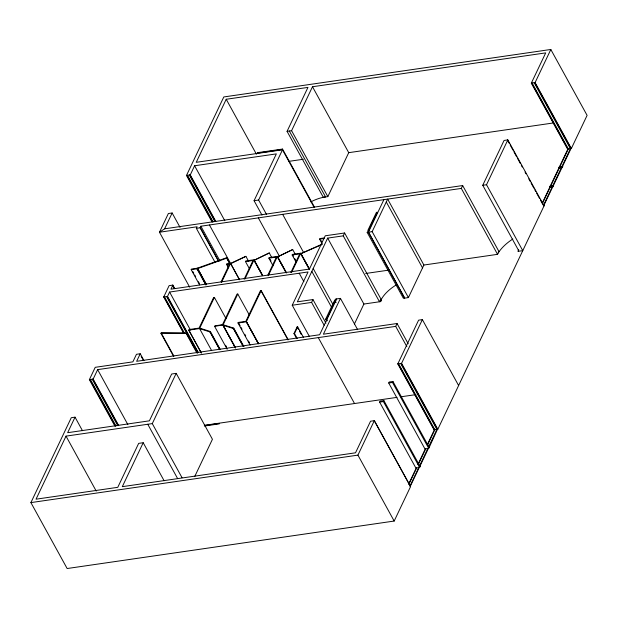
<?xml version="1.0" encoding="UTF-8"?>
<svg xmlns="http://www.w3.org/2000/svg" width="618" height="618" viewBox="0 0 618 618"><rect width="100%" height="100%" fill="white"/><g stroke="black" fill="none" stroke-linecap="round" stroke-linejoin="round"><path stroke-width="0.93" d="M206.08 284.79L197.266 268.227L226.574 257.721L229.826 263.639M196.856 352.901L186.172 333.465L186.427 332.878L161.344 332.7L160.927 333.28L173.473 356.099M228.475 267.88L226.621 264.496L226.883 263.925L230.568 263.392L245.902 256.339L248.737 261.522M75.041 417.165L67.656 432.693L149.394 420.827L171.657 374.014L176.192 373.357L152.291 423.608L66.026 436.13L36.037 499.19L117.775 487.324L138.671 443.376L143.206 442.72L122.302 486.667L355.52 452.809L370.545 421.221L374.315 420.673L410.561 486.598L394.176 521.051L67.146 568.529L30.9 502.604L71.271 417.714L75.041 417.165L82.472 430.692M114.933 426.126L89.371 379.645L95.234 367.316L132.87 361.854L136.462 354.299L140.24 353.751L143.955 360.518M212.028 221.947L186.474 175.458L223.809 96.949L550.839 49.471L535.095 82.588L571.341 148.513L567.563 149.062L531.325 83.136L545.709 52.885L312.492 86.744L291.588 130.692L327.834 196.617L323.307 197.273L287.061 131.348L307.957 87.401L226.219 99.266L196.238 162.318L282.503 149.795L258.602 200.047L266.505 214.415M118.702 425.578L93.148 379.097L97.644 369.634L395.698 326.374L397.057 323.508L323.407 334.199L340.441 298.378L335.419 299.104L334.925 300.163L335.551 300.07L326.513 319.081L327.44 320.773M214.948 262.148L196.362 228.343L197.111 226.767L159.475 232.229L164.612 228.814L172.144 212.986L168.366 213.527L159.475 232.229L189.68 287.169M215.806 221.399L190.251 174.909L194.6 165.755L276.339 153.89L254.075 200.703L261.978 215.079M183.701 333.326L163.724 296.98L169.108 285.663L172.878 285.114L174.739 288.498M140.24 353.751L136.648 361.306L319.645 334.74L336.679 298.927M198.162 352.214L167.501 296.431L169.579 292.044L308.058 271.951L292.229 305.238L309.417 336.509M172.878 285.114L170.947 289.178L309.425 269.077L325.253 235.79L344.62 232.986L380.858 298.911L379.498 301.777L343.253 235.852L344.62 232.986M218.262 260.757L200.139 227.795L200.889 226.219L461.306 188.413L462.666 185.547L164.612 228.814M199.56 284.852L191.194 269.641L191.464 269.062L197.204 268.235L206.033 284.295L197.266 268.227M205.763 284.867L196.933 268.807L197.204 268.235M282.318 149.502L282.526 149.054L257.382 152.7L257.165 153.148L282.318 149.502L314.099 207.269M221.059 281.908L229.541 264.071L226.621 264.496M199.56 328.56L214.384 297.405L213.635 297.521L199.073 328.096L189.046 329.556L188.776 330.128L201.314 352.948L188.776 330.128L199.56 328.56L211.626 350.576M221.514 282.426L230.568 263.392L239.483 279.769M227.169 349.216L214.624 326.397L214.894 325.825L222.457 324.728L237.026 294.122L237.783 294.014L249.394 315.141M249.193 268.32L245.47 261.561L245.748 260.989L254.068 259.776L244.952 278.942M244.149 279.151L253.04 260.464L245.47 261.561M222.974 325.114L235.489 348.011L222.936 325.207L237.783 294.014M250.097 344.983L238.015 323.005L238.285 322.434L245.848 321.337L260.417 290.73L261.175 290.614L288.127 339.637M273.048 265.771L268.869 258.169L269.139 257.598L277.459 256.385L286.288 272.445M267.949 274.902L276.431 257.065L268.869 258.169M258.417 343.778L246.319 321.808L261.175 290.614M268.282 275.674L277.459 256.385M296.339 262.588L292.159 254.987L292.43 254.415L300.757 253.202L309.116 268.413M290.839 272.569L299.73 253.882L292.159 254.987M291.642 272.353L300.757 253.202M194.716 476.54L212.43 439.282L176.192 373.357M327.834 196.617L348.73 152.669L312.492 86.744M322.395 244.218L319.606 239.151L319.877 238.579L324.226 237.945M343.253 235.852L327.664 238.108L297.366 301.823L312.955 299.56L325.972 323.222M296.671 338.556L293.952 333.604L297.127 326.922L297.66 326.845L303.554 337.559M297.204 338.471L294.485 333.527L297.66 326.845M324.141 325.238L311.596 302.418L312.955 299.56M326.559 320.896L325.632 319.212L334.261 301.059L335.775 300.835M408.413 297.582L372.167 231.65L387.648 199.104L423.894 265.029L408.413 297.582L403.399 298.309L367.154 232.383L368.282 231.24L377.328 212.221L376.447 212.353L367.81 230.506L369.325 230.29M383.894 199.653L368.413 232.198L404.659 298.123L368.482 232.059M354.4 324.033L363.902 304.041L327.664 238.108M363.902 304.041L380.758 301.592L381.252 300.541L380.626 300.634L381.036 299.776L380.41 299.869M379.63 402.109L380.093 401.136L383.871 400.588L420.116 466.513L419.645 467.486L415.875 468.035L379.63 402.109L383.407 401.561L383.871 400.588M388.722 383.005L389.185 382.024L392.955 381.476L429.201 447.401L428.737 448.382L424.96 448.931L388.722 383.005L392.492 382.457L392.955 381.476M507.834 139.907L486.52 184.728L522.766 250.653L518.996 251.202L482.751 185.276L504.064 140.456L507.834 139.907L544.079 205.833L437.822 429.271L434.052 429.819L397.807 363.894L418.602 320.17L422.372 319.622L458.618 385.547M394.176 521.051L357.93 455.126L374.315 420.673M437.822 429.271L401.576 363.345L422.372 319.622M423.894 265.029L497.544 254.338L498.911 251.472L462.666 185.547M518.718 249.579L517.892 251.317L518.564 251.225M427.409 444.45L434.384 429.773L398.139 363.847M559.282 167.146L567.903 149.015L531.658 83.082M408.869 483.608L416.308 467.973M417.938 464.419L425.331 448.877M542.388 202.851L549.819 187.215M550.229 186.242L558.85 168.111M408.792 484.427L416.64 467.926M418.34 464.357L425.725 448.815M427.424 445.254L434.817 429.711L398.571 363.786M542.31 203.67L550.159 187.161M550.623 186.188L559.244 168.057M559.707 167.076L568.328 148.946L532.09 83.021M410.066 485.864L418.734 467.617M427.826 448.514L419.205 466.644L420.116 466.513M428.699 446.675L436.911 429.41L400.665 363.477M543.577 205.099L552.253 186.86M552.716 185.887L561.337 167.756M561.808 166.775L570.429 148.644L534.184 82.719M419.213 467.556L410.128 486.66L410.568 486.598L374.307 420.696M552.731 186.791L543.639 205.902L544.079 205.833M419.784 466.559L428.405 448.429M553.303 185.802L561.924 167.671M562.365 166.698L570.986 148.567L534.74 82.634M562.72 166.644L562.249 167.617L558.479 168.166L558.942 167.192L562.72 166.644M571.341 148.513L587.1 115.373L550.808 49.479M210.375 331.526L199.969 328.204L199.544 328.598L209.935 331.92L210.375 331.526L220.132 349.278M214.624 326.397L223.361 324.813L233.766 328.135L243.986 346.729M222.936 325.207L233.326 328.529L233.766 328.135M230.653 263.708L245.902 256.339M269.293 252.947L254.052 260.317L269.293 252.947L271.711 257.49M292.685 249.556L277.443 256.926L292.685 249.556L295.474 254.624M321.793 244.658L300.765 253.704L321.739 244.326M197.25 268.73L226.744 258.162L229.533 263.229M292.229 305.238L311.596 302.418M531.325 83.136L535.095 82.588M287.061 131.348L291.588 130.692M186.474 175.458L190.251 174.909M289.077 161.329L303.338 159.259M348.73 152.669L553.396 122.959M254.075 200.703L258.602 200.047M482.751 185.276L486.52 184.728M196.362 228.343L200.139 227.795M319.606 239.151L323.956 238.517M367.154 232.383L372.167 231.65M191.194 269.641L196.933 268.807M163.724 296.98L167.501 296.431M365.694 273.48L388.614 270.151M238.015 323.005L246.319 321.808M325.632 319.212L326.513 319.081M293.952 333.604L294.485 333.527M89.371 379.645L93.148 379.097M397.807 363.894L401.576 363.345M204.326 425.339L397.011 397.366M400.788 396.818L415.891 394.624M204.589 425.547L219.49 423.384L219.259 423.871L204.357 426.034M30.9 502.604L357.93 455.126M429.201 447.401L437.467 429.325L401.229 363.399M160.927 333.28L186.172 333.465M507.401 139.969L509.255 143.353M510.19 145.045L512.979 150.112M513.906 151.804L516.694 156.879M517.621 158.563L520.41 163.639M521.337 165.33L522.272 167.022M525.053 172.09L525.988 173.782M528.776 178.849L530.167 181.391M531.094 183.075L533.882 188.15M534.817 189.842L535.744 191.534M536.671 193.218L539.46 198.293M540.387 199.985L543.176 205.052M461.306 188.413L497.544 254.338M386.281 201.97L422.527 267.895M397.057 323.508L408.212 343.786M289.324 131.016L325.57 196.941A26.721 13.882 -28.8 0 0 310.854 201.901M395.698 326.374L406.853 346.652M282.526 149.054L314.593 207.37M320.804 240.263L321.739 241.955M392.492 382.457L428.737 448.382M340.441 298.378L357.629 329.649M226.219 99.266L256.424 154.206M335.141 300.927L336.068 302.619M313.195 268.536L332.708 304.033M282.65 214.346L303.554 252.383M311.827 271.402L331.348 306.899M383.407 401.561L419.645 467.486M300.688 253.38L309.518 269.44M300.611 253.504L309.433 269.572M292.43 254.415L293.365 256.107M294.755 258.641L295.682 260.332M299.22 273.226L303.878 281.677M258.332 217.876L279.243 255.914M277.358 256.601L286.188 272.662M277.312 256.694L286.273 272.986M318.285 337.606L354.531 403.531M270.066 259.282L270.993 260.981M297.127 326.922L298.486 329.394M299.398 331.047L301.205 334.346M254.531 260.626L262.426 275.002M254.431 260.842L262.333 275.211M253.921 260.085L262.411 275.535M194.6 165.755L224.805 220.696M261.051 290.885L287.996 339.908M189.888 174.964L215.443 221.445M189.347 175.041L214.902 221.53M187.486 175.311L213.04 221.8M187.007 175.381L212.561 221.87M209.44 224.975L239.405 279.444M226.883 263.925L227.81 265.616M200.889 226.219L219.938 260.873M200.24 227.571L218.826 261.383M246.427 321.599L258.509 343.577M246.366 321.731L258.448 343.701M238.285 322.434L240.147 325.817M241.074 327.501L242.001 329.193M244.79 334.268L245.725 335.96M248.513 341.028L249.44 342.72M172.144 212.986L180.039 227.354M233.496 328.39L243.253 346.134M233.326 328.529L243.09 346.273M214.384 297.405L226.003 318.54M197.721 268.567L206.551 284.62M223.044 325.107L235.126 347.084M192.862 271.603L193.789 273.287M194.724 274.979L195.651 276.671M198.44 281.746L199.367 283.43M225.585 345.261L226.512 346.953M210.105 331.781L219.861 349.525M209.935 331.92L219.691 349.664M172.437 285.184L174.299 288.56M169.579 292.044L190.491 330.082M167.138 296.486L197.806 352.268M166.582 296.563L197.25 352.345M186.427 332.878L197.575 353.164M164.488 296.872L184.465 333.21M164.056 296.934L184.04 333.272M161.329 333.287L173.874 356.107M141.19 356.354L143.515 360.58M152.291 423.608L182.032 477.699M147.764 424.265L177.497 478.363M143.206 442.72L164.11 480.75M97.644 369.634L127.849 424.574M92.77 379.151L118.332 425.632M92.244 379.228L117.799 425.709M90.382 379.498L115.945 425.98M89.896 379.568L115.458 426.049M66.026 436.13L96.223 491.071M226.574 257.721L226.744 258.162M498.232 252.909A33.171 17.234 -28.8 0 1 512.824 239.011M380.626 300.634A29.363 15.257 -28.8 0 1 396.424 284.805M549.858 186.296L549.394 187.277L553.164 186.729L553.635 185.748L549.858 186.296"/></g></svg>
